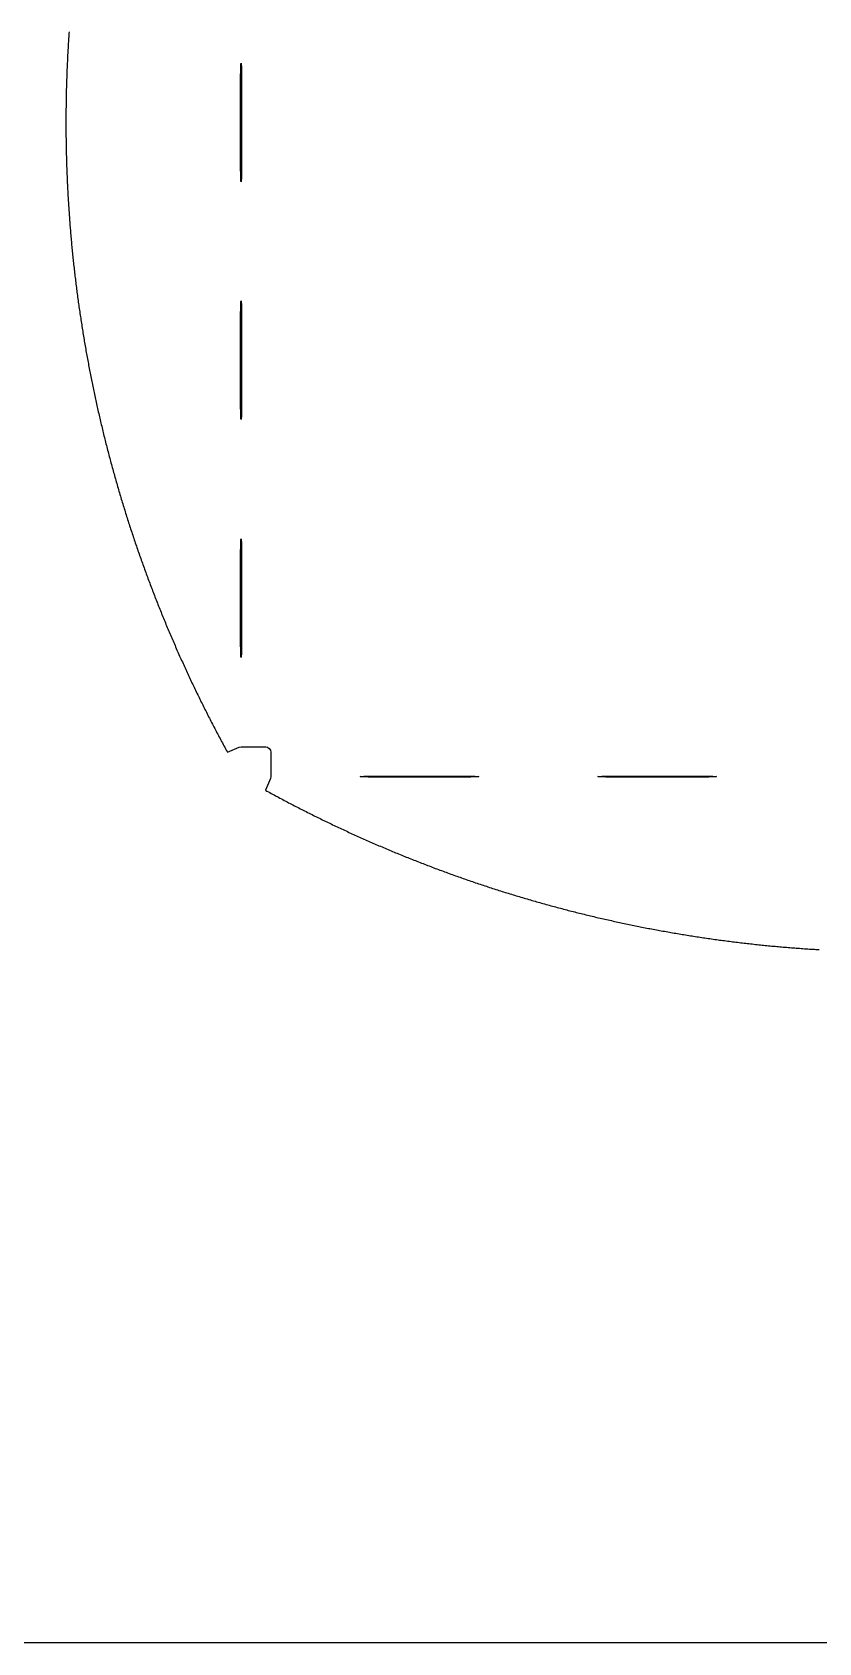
# Model space of a CAD drawing. Header units: metres. Extents: x -73 to 372, y -34 to 331.
# Drawn here: x -8.1 to 22.4, y -33.6 to 28.9 of the extents above; entities that cross this region are included whole.
import ezdxf

# ---------------------------------------------------------------- set-up
doc = ezdxf.new("R2010")
doc.units = ezdxf.units.M

msp = doc.modelspace()

# ---------------------------------------------------------------- linework, layer by layer
for points in [[(371.508, -33.638), (-73.108, -33.638), (-73.108, 330.978), (371.508, 330.978), (371.508, -33.638)], [(-6.684, 28.919), (-6.688, 28.855), (-6.688, 28.855), (-6.693, 28.791), (-6.693, 28.791), (-6.697, 28.728), (-6.697, 28.728), (-6.701, 28.664), (-6.701, 28.664), (-6.705, 28.601), (-6.705, 28.601), (-6.709, 28.537), (-6.709, 28.537), (-6.713, 28.473), (-6.713, 28.473), (-6.717, 28.41), (-6.717, 28.41), (-6.72, 28.346), (-6.72, 28.346), (-6.724, 28.282), (-6.724, 28.282), (-6.728, 28.219), (-6.728, 28.219), (-6.731, 28.155), (-6.731, 28.155), (-6.735, 28.091), (-6.735, 28.091), (-6.738, 28.028), (-6.738, 28.028), (-6.741, 27.964), (-6.741, 27.964), (-6.744, 27.9), (-6.744, 27.9), (-6.747, 27.837), (-6.747, 27.837), (-6.75, 27.773), (-6.75, 27.773), (-6.753, 27.709), (-6.753, 27.709), (-6.756, 27.646), (-6.756, 27.646), (-6.759, 27.582), (-6.759, 27.582), (-6.762, 27.518), (-6.762, 27.518), (-6.764, 27.455), (-6.764, 27.455), (-6.767, 27.391), (-6.767, 27.391), (-6.769, 27.327), (-6.769, 27.327), (-6.772, 27.264), (-6.772, 27.264), (-6.774, 27.2), (-6.774, 27.2), (-6.776, 27.136), (-6.776, 27.136), (-6.778, 27.072), (-6.778, 27.072), (-6.78, 27.009), (-6.78, 27.009), (-6.782, 26.945), (-6.782, 26.945), (-6.784, 26.881), (-6.784, 26.881), (-6.786, 26.818), (-6.786, 26.818), (-6.788, 26.754), (-6.788, 26.754), (-6.79, 26.69), (-6.79, 26.69), (-6.791, 26.626), (-6.791, 26.626), (-6.793, 26.563), (-6.793, 26.563), (-6.794, 26.499), (-6.794, 26.499), (-6.795, 26.435), (-6.795, 26.435), (-6.797, 26.371), (-6.797, 26.371), (-6.798, 26.308), (-6.798, 26.308), (-6.799, 26.244), (-6.799, 26.244), (-6.8, 26.18), (-6.8, 26.18), (-6.801, 26.116), (-6.801, 26.116), (-6.802, 26.053), (-6.802, 26.053), (-6.802, 25.989), (-6.802, 25.989), (-6.803, 25.925), (-6.803, 25.925), (-6.804, 25.862), (-6.804, 25.861), (-6.804, 25.798), (-6.804, 25.798), (-6.805, 25.734), (-6.805, 25.734), (-6.805, 25.67), (-6.805, 25.67), (-6.805, 25.607), (-6.805, 25.607), (-6.806, 25.543), (-6.806, 25.543), (-6.806, 25.479), (-6.806, 25.479), (-6.806, 25.415), (-6.806, 25.415), (-6.806, 25.352), (-6.806, 25.352), (-6.806, 25.288), (-6.806, 25.288), (-6.806, 25.224), (-6.806, 25.224), (-6.805, 25.16), (-6.805, 25.16), (-6.805, 25.097), (-6.805, 25.097), (-6.805, 25.033), (-6.805, 25.033), (-6.804, 24.969), (-6.804, 24.969), (-6.804, 24.905), (-6.804, 24.905), (-6.803, 24.842), (-6.803, 24.842), (-6.802, 24.778), (-6.802, 24.778), (-6.801, 24.714), (-6.801, 24.714), (-6.8, 24.65), (-6.8, 24.65), (-6.799, 24.587), (-6.799, 24.587), (-6.798, 24.523), (-6.798, 24.523), (-6.797, 24.459), (-6.797, 24.459), (-6.796, 24.395), (-6.796, 24.395), (-6.795, 24.332), (-6.795, 24.332), (-6.793, 24.268), (-6.793, 24.268), (-6.792, 24.204), (-6.792, 24.204), (-6.79, 24.14), (-6.79, 24.14), (-6.789, 24.077), (-6.789, 24.077), (-6.787, 24.013), (-6.787, 24.013), (-6.785, 23.949), (-6.785, 23.949), (-6.783, 23.886), (-6.783, 23.885), (-6.781, 23.822), (-6.781, 23.822), (-6.779, 23.758), (-6.779, 23.758), (-6.777, 23.694), (-6.777, 23.694), (-6.775, 23.631), (-6.775, 23.631), (-6.773, 23.567), (-6.773, 23.567), (-6.77, 23.503), (-6.77, 23.503), (-6.768, 23.44), (-6.768, 23.44), (-6.766, 23.376), (-6.766, 23.376), (-6.763, 23.312), (-6.763, 23.312), (-6.76, 23.248), (-6.76, 23.248), (-6.758, 23.185), (-6.758, 23.185), (-6.755, 23.121), (-6.755, 23.121), (-6.752, 23.057), (-6.752, 23.057), (-6.749, 22.994), (-6.749, 22.994), (-6.746, 22.93), (-6.746, 22.93), (-6.743, 22.866), (-6.743, 22.866), (-6.739, 22.803), (-6.739, 22.803), (-6.736, 22.739), (-6.736, 22.739), (-6.733, 22.675), (-6.733, 22.675), (-6.729, 22.612), (-6.729, 22.612), (-6.726, 22.548), (-6.726, 22.548), (-6.722, 22.484), (-6.722, 22.484), (-6.718, 22.421), (-6.718, 22.421), (-6.715, 22.357), (-6.715, 22.357), (-6.711, 22.293), (-6.711, 22.293), (-6.707, 22.23), (-6.707, 22.23), (-6.703, 22.166), (-6.703, 22.166), (-6.699, 22.103), (-6.699, 22.103), (-6.695, 22.039), (-6.695, 22.039), (-6.69, 21.975), (-6.69, 21.975), (-6.686, 21.912), (-6.686, 21.912), (-6.682, 21.848), (-6.682, 21.848), (-6.677, 21.785), (-6.677, 21.785), (-6.673, 21.721), (-6.673, 21.721), (-6.668, 21.657), (-6.668, 21.657), (-6.663, 21.594), (-6.663, 21.594), (-6.658, 21.53), (-6.658, 21.53), (-6.653, 21.467), (-6.653, 21.467), (-6.648, 21.403), (-6.648, 21.403), (-6.643, 21.34), (-6.643, 21.34), (-6.638, 21.276), (-6.638, 21.276), (-6.633, 21.213), (-6.633, 21.213), (-6.628, 21.149), (-6.628, 21.149), (-6.622, 21.086), (-6.622, 21.085), (-6.617, 21.022), (-6.617, 21.022), (-6.611, 20.958), (-6.611, 20.958), (-6.606, 20.895), (-6.606, 20.895), (-6.6, 20.831), (-6.6, 20.831), (-6.594, 20.768), (-6.594, 20.768), (-6.588, 20.705), (-6.588, 20.705), (-6.583, 20.641), (-6.583, 20.641), (-6.576, 20.578), (-6.576, 20.578), (-6.57, 20.514), (-6.57, 20.514), (-6.564, 20.451), (-6.564, 20.451), (-6.558, 20.387), (-6.558, 20.387), (-6.552, 20.324), (-6.552, 20.324), (-6.545, 20.26), (-6.545, 20.26), (-6.539, 20.197), (-6.539, 20.197), (-6.532, 20.134), (-6.532, 20.134), (-6.526, 20.07), (-6.526, 20.07), (-6.519, 20.007), (-6.519, 20.007), (-6.512, 19.943), (-6.512, 19.943), (-6.505, 19.88), (-6.505, 19.88), (-6.498, 19.817), (-6.498, 19.817), (-6.491, 19.753), (-6.491, 19.753), (-6.484, 19.69), (-6.484, 19.69), (-6.477, 19.627), (-6.477, 19.627), (-6.469, 19.563), (-6.469, 19.563), (-6.462, 19.5), (-6.462, 19.5), (-6.455, 19.437), (-6.455, 19.437), (-6.447, 19.373), (-6.447, 19.373), (-6.44, 19.31), (-6.44, 19.31), (-6.432, 19.247), (-6.432, 19.247), (-6.424, 19.183), (-6.424, 19.183), (-6.416, 19.12), (-6.416, 19.12), (-6.408, 19.057), (-6.408, 19.057), (-6.4, 18.994), (-6.4, 18.994), (-6.392, 18.93), (-6.392, 18.93), (-6.384, 18.867), (-6.384, 18.867), (-6.376, 18.804), (-6.376, 18.804), (-6.368, 18.741), (-6.368, 18.741), (-6.359, 18.678), (-6.359, 18.678), (-6.351, 18.614), (-6.351, 18.614), (-6.342, 18.551), (-6.342, 18.551), (-6.333, 18.488), (-6.333, 18.488), (-6.325, 18.425), (-6.325, 18.425), (-6.316, 18.362), (-6.316, 18.362), (-6.307, 18.299), (-6.307, 18.299), (-6.298, 18.236), (-6.298, 18.236), (-6.289, 18.172), (-6.289, 18.172), (-6.28, 18.109), (-6.28, 18.109), (-6.271, 18.046), (-6.271, 18.046), (-6.262, 17.983), (-6.262, 17.983), (-6.252, 17.92), (-6.252, 17.92), (-6.243, 17.857), (-6.243, 17.857), (-6.233, 17.794), (-6.233, 17.794), (-6.224, 17.731), (-6.224, 17.731), (-6.214, 17.668), (-6.214, 17.668), (-6.204, 17.605), (-6.204, 17.605), (-6.194, 17.542), (-6.194, 17.542), (-6.185, 17.479), (-6.185, 17.479), (-6.175, 17.416), (-6.175, 17.416), (-6.165, 17.353), (-6.165, 17.353), (-6.154, 17.29), (-6.154, 17.29), (-6.144, 17.227), (-6.144, 17.227), (-6.134, 17.164), (-6.134, 17.164), (-6.124, 17.101), (-6.124, 17.101), (-6.113, 17.039), (-6.113, 17.039), (-6.103, 16.976), (-6.103, 16.976), (-6.092, 16.913), (-6.092, 16.913), (-6.081, 16.85), (-6.081, 16.85), (-6.07, 16.787), (-6.07, 16.787), (-6.06, 16.724), (-6.06, 16.724), (-6.049, 16.662), (-6.049, 16.662), (-6.038, 16.599), (-6.038, 16.599), (-6.027, 16.536), (-6.027, 16.536), (-6.015, 16.473), (-6.015, 16.473), (-6.004, 16.41), (-6.004, 16.41), (-5.993, 16.348), (-5.993, 16.348), (-5.981, 16.285), (-5.981, 16.285), (-5.97, 16.222), (-5.97, 16.222), (-5.958, 16.16), (-5.958, 16.16), (-5.947, 16.097), (-5.947, 16.097), (-5.935, 16.034), (-5.935, 16.034), (-5.923, 15.972), (-5.923, 15.972), (-5.911, 15.909), (-5.911, 15.909), (-5.899, 15.846), (-5.899, 15.846), (-5.887, 15.784), (-5.887, 15.784), (-5.875, 15.721), (-5.875, 15.721), (-5.863, 15.659), (-5.863, 15.659), (-5.851, 15.596), (-5.851, 15.596), (-5.839, 15.533), (-5.839, 15.533), (-5.826, 15.471), (-5.826, 15.471), (-5.814, 15.408), (-5.814, 15.408), (-5.801, 15.346), (-5.801, 15.346), (-5.788, 15.283), (-5.788, 15.283), (-5.776, 15.221), (-5.776, 15.221), (-5.763, 15.159), (-5.763, 15.159), (-5.75, 15.096), (-5.75, 15.096), (-5.737, 15.034), (-5.737, 15.034), (-5.724, 14.971), (-5.724, 14.971), (-5.711, 14.909), (-5.711, 14.909), (-5.698, 14.847), (-5.698, 14.847), (-5.684, 14.784), (-5.684, 14.784), (-5.671, 14.722), (-5.671, 14.722), (-5.658, 14.66), (-5.658, 14.66), (-5.644, 14.597), (-5.644, 14.597), (-5.63, 14.535), (-5.63, 14.535), (-5.617, 14.473), (-5.617, 14.473), (-5.603, 14.41), (-5.603, 14.41), (-5.589, 14.348), (-5.589, 14.348), (-5.575, 14.286), (-5.575, 14.286), (-5.561, 14.224), (-5.561, 14.224), (-5.547, 14.162), (-5.547, 14.162), (-5.533, 14.099), (-5.533, 14.099), (-5.519, 14.037), (-5.519, 14.037), (-5.505, 13.975), (-5.505, 13.975), (-5.49, 13.913), (-5.49, 13.913), (-5.476, 13.851), (-5.476, 13.851), (-5.461, 13.789), (-5.461, 13.789), (-5.447, 13.727), (-5.447, 13.727), (-5.432, 13.665), (-5.432, 13.665), (-5.417, 13.603), (-5.417, 13.603), (-5.402, 13.541), (-5.402, 13.541), (-5.387, 13.479), (-5.387, 13.479), (-5.372, 13.417), (-5.372, 13.417), (-5.357, 13.355), (-5.357, 13.355), (-5.342, 13.293), (-5.342, 13.293), (-5.327, 13.231), (-5.327, 13.231), (-5.312, 13.169), (-5.312, 13.169), (-5.296, 13.107), (-5.296, 13.107), (-5.281, 13.046), (-5.281, 13.046), (-5.265, 12.984), (-5.265, 12.984), (-5.25, 12.922), (-5.25, 12.922), (-5.234, 12.86), (-5.234, 12.86), (-5.218, 12.798), (-5.218, 12.798), (-5.202, 12.737), (-5.202, 12.737), (-5.186, 12.675), (-5.186, 12.675), (-5.17, 12.613), (-5.17, 12.613), (-5.154, 12.551), (-5.154, 12.551), (-5.138, 12.49), (-5.138, 12.49), (-5.122, 12.428), (-5.122, 12.428), (-5.105, 12.367), (-5.105, 12.367), (-5.089, 12.305), (-5.089, 12.305), (-5.073, 12.243), (-5.073, 12.243), (-5.056, 12.182), (-5.056, 12.182), (-5.039, 12.12), (-5.039, 12.12), (-5.023, 12.059), (-5.023, 12.059), (-5.006, 11.997), (-5.006, 11.997), (-4.989, 11.936), (-4.989, 11.936), (-4.972, 11.874), (-4.972, 11.874), (-4.955, 11.813), (-4.955, 11.813), (-4.938, 11.751), (-4.938, 11.751), (-4.921, 11.69), (-4.921, 11.69), (-4.904, 11.629), (-4.904, 11.629), (-4.886, 11.567), (-4.886, 11.567), (-4.869, 11.506), (-4.869, 11.506), (-4.851, 11.445), (-4.851, 11.445), (-4.834, 11.383), (-4.834, 11.383), (-4.816, 11.322), (-4.816, 11.322), (-4.799, 11.261), (-4.799, 11.261), (-4.781, 11.2), (-4.781, 11.2), (-4.763, 11.138), (-4.763, 11.138), (-4.745, 11.077), (-4.745, 11.077), (-4.727, 11.016), (-4.727, 11.016), (-4.709, 10.955), (-4.709, 10.955), (-4.691, 10.894), (-4.691, 10.894), (-4.672, 10.833), (-4.672, 10.833), (-4.654, 10.772), (-4.654, 10.772), (-4.636, 10.711), (-4.636, 10.711), (-4.617, 10.65), (-4.617, 10.65), (-4.599, 10.589), (-4.599, 10.589), (-4.58, 10.528), (-4.58, 10.528), (-4.561, 10.467), (-4.561, 10.467), (-4.543, 10.406), (-4.543, 10.406), (-4.524, 10.345), (-4.524, 10.345), (-4.505, 10.284), (-4.505, 10.284), (-4.486, 10.223), (-4.486, 10.223), (-4.467, 10.162), (-4.467, 10.162), (-4.448, 10.102), (-4.448, 10.102), (-4.428, 10.041), (-4.428, 10.041), (-4.409, 9.98), (-4.409, 9.98), (-4.39, 9.919), (-4.39, 9.919), (-4.37, 9.859), (-4.37, 9.859), (-4.351, 9.798), (-4.351, 9.798), (-4.331, 9.737), (-4.331, 9.737), (-4.311, 9.677), (-4.311, 9.677), (-4.292, 9.616), (-4.292, 9.616), (-4.272, 9.555), (-4.272, 9.555), (-4.252, 9.495), (-4.252, 9.495), (-4.232, 9.434), (-4.232, 9.434), (-4.212, 9.374), (-4.212, 9.374), (-4.192, 9.313), (-4.192, 9.313), (-4.171, 9.253), (-4.171, 9.253), (-4.151, 9.193), (-4.151, 9.193), (-4.131, 9.132), (-4.131, 9.132), (-4.11, 9.072), (-4.11, 9.072), (-4.09, 9.011), (-4.09, 9.011), (-4.069, 8.951), (-4.069, 8.951), (-4.048, 8.891), (-4.048, 8.891), (-4.028, 8.83), (-4.028, 8.83), (-4.007, 8.77), (-4.007, 8.77), (-3.986, 8.71), (-3.986, 8.71), (-3.965, 8.65), (-3.965, 8.65), (-3.944, 8.59), (-3.944, 8.59), (-3.923, 8.529), (-3.923, 8.529), (-3.902, 8.469), (-3.902, 8.469), (-3.88, 8.409), (-3.88, 8.409), (-3.859, 8.349), (-3.859, 8.349), (-3.837, 8.289), (-3.837, 8.289), (-3.816, 8.229), (-3.816, 8.229), (-3.794, 8.169), (-3.794, 8.169), (-3.773, 8.109), (-3.773, 8.109), (-3.751, 8.049), (-3.751, 8.049), (-3.729, 7.989), (-3.729, 7.989), (-3.707, 7.93), (-3.707, 7.93), (-3.685, 7.87), (-3.685, 7.87), (-3.663, 7.81), (-3.663, 7.81), (-3.641, 7.75), (-3.641, 7.75), (-3.619, 7.69), (-3.619, 7.69), (-3.597, 7.631), (-3.597, 7.631), (-3.574, 7.571), (-3.574, 7.571), (-3.552, 7.511), (-3.552, 7.511), (-3.53, 7.452), (-3.53, 7.452), (-3.507, 7.392), (-3.507, 7.392), (-3.484, 7.332), (-3.484, 7.332), (-3.462, 7.273), (-3.462, 7.273), (-3.439, 7.213), (-3.439, 7.213), (-3.416, 7.154), (-3.416, 7.154), (-3.393, 7.094), (-3.393, 7.094), (-3.37, 7.035), (-3.37, 7.035), (-3.347, 6.975), (-3.347, 6.975), (-3.324, 6.916), (-3.324, 6.916), (-3.301, 6.857), (-3.301, 6.857), (-3.277, 6.797), (-3.277, 6.797), (-3.254, 6.738), (-3.254, 6.738), (-3.23, 6.679), (-3.23, 6.679), (-3.207, 6.619), (-3.207, 6.619), (-3.183, 6.56), (-3.183, 6.56), (-3.16, 6.501), (-3.16, 6.501), (-3.136, 6.442), (-3.136, 6.442), (-3.112, 6.383), (-3.112, 6.383), (-3.088, 6.324), (-3.088, 6.324), (-3.064, 6.265), (-3.064, 6.265), (-3.04, 6.206), (-3.04, 6.205), (-3.016, 6.146), (-3.016, 6.146), (-2.992, 6.088), (-2.992, 6.088), (-2.967, 6.029), (-2.967, 6.029), (-2.943, 5.97), (-2.943, 5.97), (-2.919, 5.911), (-2.919, 5.911), (-2.894, 5.852), (-2.894, 5.852), (-2.87, 5.793), (-2.87, 5.793), (-2.845, 5.734), (-2.845, 5.734), (-2.82, 5.676), (-2.82, 5.676), (-2.795, 5.617), (-2.795, 5.617), (-2.771, 5.558), (-2.771, 5.558), (-2.746, 5.499), (-2.746, 5.499), (-2.721, 5.441), (-2.721, 5.441), (-2.696, 5.382), (-2.696, 5.382), (-2.67, 5.324), (-2.67, 5.324), (-2.645, 5.265), (-2.645, 5.265), (-2.62, 5.207), (-2.62, 5.207), (-2.595, 5.148), (-2.595, 5.148), (-2.569, 5.09), (-2.569, 5.09), (-2.544, 5.031), (-2.544, 5.031), (-2.518, 4.973), (-2.518, 4.973), (-2.492, 4.914), (-2.492, 4.914), (-2.467, 4.856), (-2.467, 4.856), (-2.441, 4.798), (-2.441, 4.798), (-2.415, 4.74), (-2.415, 4.74), (-2.389, 4.681), (-2.389, 4.681), (-2.363, 4.623), (-2.363, 4.623), (-2.337, 4.565), (-2.337, 4.565), (-2.311, 4.507), (-2.311, 4.507), (-2.284, 4.449), (-2.284, 4.449), (-2.258, 4.391), (-2.258, 4.391), (-2.232, 4.333), (-2.232, 4.333), (-2.205, 4.275), (-2.205, 4.275), (-2.179, 4.217), (-2.179, 4.217), (-2.152, 4.159), (-2.152, 4.159), (-2.125, 4.101), (-2.125, 4.101), (-2.098, 4.043), (-2.098, 4.043), (-2.072, 3.985), (-2.072, 3.985), (-2.045, 3.927), (-2.045, 3.927), (-2.018, 3.87), (-2.018, 3.87), (-1.991, 3.812), (-1.991, 3.812), (-1.964, 3.754), (-1.964, 3.754), (-1.936, 3.697), (-1.936, 3.697), (-1.909, 3.639), (-1.909, 3.639), (-1.882, 3.581), (-1.882, 3.581), (-1.854, 3.524), (-1.854, 3.524), (-1.827, 3.466), (-1.827, 3.466), (-1.799, 3.409), (-1.799, 3.409), (-1.772, 3.351), (-1.772, 3.351), (-1.744, 3.294), (-1.744, 3.294), (-1.716, 3.237), (-1.716, 3.237), (-1.688, 3.179), (-1.688, 3.179), (-1.66, 3.122), (-1.66, 3.122), (-1.632, 3.065), (-1.632, 3.065), (-1.604, 3.007), (-1.604, 3.007), (-1.576, 2.95), (-1.576, 2.95), (-1.548, 2.893), (-1.548, 2.893), (-1.52, 2.836), (-1.52, 2.836), (-1.491, 2.779), (-1.491, 2.779), (-1.463, 2.722), (-1.463, 2.722), (-1.434, 2.665), (-1.434, 2.665), (-1.406, 2.608), (-1.406, 2.608), (-1.377, 2.551), (-1.377, 2.551), (-1.349, 2.494), (-1.349, 2.494), (-1.32, 2.437), (-1.32, 2.437), (-1.291, 2.38), (-1.291, 2.38), (-1.262, 2.323), (-1.262, 2.323), (-1.233, 2.267), (-1.233, 2.267), (-1.204, 2.21), (-1.204, 2.21), (-1.175, 2.153), (-1.175, 2.153), (-1.146, 2.096), (-1.146, 2.096), (-1.116, 2.04), (-1.116, 2.04), (-1.087, 1.983), (-1.087, 1.983), (-1.057, 1.927), (-1.057, 1.927), (-1.028, 1.87), (-1.028, 1.87), (-0.998, 1.814), (-0.998, 1.814), (-0.969, 1.757), (-0.969, 1.757), (-0.939, 1.701), (-0.939, 1.701), (-0.909, 1.645), (-0.909, 1.644), (-0.879, 1.588), (-0.879, 1.588), (-0.85, 1.532), (-0.85, 1.532), (-0.82, 1.476), (-0.82, 1.476), (-0.79, 1.419), (-0.79, 1.419), (-0.759, 1.363), (-0.759, 1.363), (-0.729, 1.307), (-0.729, 1.307), (-0.699, 1.251), (-0.699, 1.251), (-0.669, 1.195), (-0.669, 1.195), (-0.638, 1.139), (-0.638, 1.139), (-0.608, 1.083), (-0.608, 1.083), (-0.577, 1.027), (-0.577, 1.027), (-0.547, 0.971), (-0.547, 0.971), (-0.534, 0.948), (-0.077, 1.137), (0, 1.153), (0.953, 1.153), (1.029, 1.137), (1.094, 1.094), (1.137, 1.029), (1.153, 0.953), (1.153, 0), (1.137, -0.077), (0.948, -0.534), (1, -0.562), (1, -0.562), (1.056, -0.593), (1.056, -0.593), (1.112, -0.624), (1.112, -0.624), (1.168, -0.654), (1.168, -0.654), (1.224, -0.684), (1.224, -0.684), (1.28, -0.715), (1.28, -0.715), (1.336, -0.745), (1.336, -0.745), (1.392, -0.775), (1.393, -0.775), (1.449, -0.805), (1.449, -0.805), (1.505, -0.835), (1.505, -0.835), (1.561, -0.865), (1.561, -0.865), (1.618, -0.895), (1.618, -0.895), (1.674, -0.925), (1.674, -0.925), (1.73, -0.955), (1.73, -0.955), (1.787, -0.984), (1.787, -0.984), (1.843, -1.014), (1.843, -1.014), (1.9, -1.043), (1.9, -1.043), (1.956, -1.073), (1.956, -1.073), (2.013, -1.102), (2.013, -1.102), (2.069, -1.132), (2.069, -1.132), (2.126, -1.161), (2.126, -1.161), (2.183, -1.19), (2.183, -1.19), (2.239, -1.219), (2.239, -1.219), (2.296, -1.248), (2.296, -1.248), (2.353, -1.277), (2.353, -1.277), (2.41, -1.306), (2.41, -1.306), (2.467, -1.335), (2.467, -1.335), (2.524, -1.363), (2.524, -1.363), (2.58, -1.392), (2.581, -1.392), (2.637, -1.421), (2.637, -1.421), (2.694, -1.449), (2.694, -1.449), (2.752, -1.478), (2.752, -1.478), (2.809, -1.506), (2.809, -1.506), (2.866, -1.534), (2.866, -1.534), (2.923, -1.563), (2.923, -1.563), (2.98, -1.591), (2.98, -1.591), (3.037, -1.619), (3.037, -1.619), (3.095, -1.647), (3.095, -1.647), (3.152, -1.675), (3.152, -1.675), (3.209, -1.703), (3.209, -1.703), (3.267, -1.731), (3.267, -1.731), (3.324, -1.758), (3.324, -1.758), (3.381, -1.786), (3.381, -1.786), (3.439, -1.814), (3.439, -1.814), (3.496, -1.841), (3.496, -1.841), (3.554, -1.869), (3.554, -1.869), (3.611, -1.896), (3.611, -1.896), (3.669, -1.923), (3.669, -1.923), (3.727, -1.951), (3.727, -1.951), (3.784, -1.978), (3.784, -1.978), (3.842, -2.005), (3.842, -2.005), (3.9, -2.032), (3.9, -2.032), (3.958, -2.059), (3.958, -2.059), (4.015, -2.086), (4.015, -2.086), (4.073, -2.112), (4.073, -2.112), (4.131, -2.139), (4.131, -2.139), (4.189, -2.166), (4.189, -2.166), (4.247, -2.192), (4.247, -2.192), (4.305, -2.219), (4.305, -2.219), (4.363, -2.245), (4.363, -2.245), (4.421, -2.272), (4.421, -2.272), (4.479, -2.298), (4.479, -2.298), (4.537, -2.324), (4.537, -2.324), (4.595, -2.35), (4.595, -2.35), (4.653, -2.376), (4.654, -2.376), (4.712, -2.402), (4.712, -2.402), (4.77, -2.428), (4.77, -2.428), (4.828, -2.454), (4.828, -2.454), (4.887, -2.48), (4.887, -2.48), (4.945, -2.506), (4.945, -2.506), (5.003, -2.531), (5.003, -2.531), (5.062, -2.557), (5.062, -2.557), (5.12, -2.582), (5.12, -2.582), (5.179, -2.608), (5.179, -2.608), (5.237, -2.633), (5.237, -2.633), (5.296, -2.658), (5.296, -2.658), (5.354, -2.684), (5.354, -2.684), (5.413, -2.709), (5.413, -2.709), (5.471, -2.734), (5.471, -2.734), (5.53, -2.759), (5.53, -2.759), (5.589, -2.784), (5.589, -2.784), (5.647, -2.808), (5.647, -2.808), (5.706, -2.833), (5.706, -2.833), (5.765, -2.858), (5.765, -2.858), (5.824, -2.882), (5.824, -2.882), (5.883, -2.907), (5.883, -2.907), (5.941, -2.931), (5.941, -2.931), (6, -2.956), (6, -2.956), (6.059, -2.98), (6.059, -2.98), (6.118, -3.004), (6.118, -3.004), (6.177, -3.029), (6.177, -3.029), (6.236, -3.053), (6.236, -3.053), (6.295, -3.077), (6.295, -3.077), (6.354, -3.101), (6.354, -3.101), (6.414, -3.124), (6.414, -3.124), (6.473, -3.148), (6.473, -3.148), (6.532, -3.172), (6.532, -3.172), (6.591, -3.196), (6.591, -3.196), (6.65, -3.219), (6.65, -3.219), (6.71, -3.243), (6.71, -3.243), (6.769, -3.266), (6.769, -3.266), (6.828, -3.289), (6.828, -3.289), (6.887, -3.313), (6.888, -3.313), (6.947, -3.336), (6.947, -3.336), (7.006, -3.359), (7.006, -3.359), (7.066, -3.382), (7.066, -3.382), (7.125, -3.405), (7.125, -3.405), (7.185, -3.428), (7.185, -3.428), (7.244, -3.451), (7.244, -3.451), (7.304, -3.473), (7.304, -3.473), (7.363, -3.496), (7.363, -3.496), (7.423, -3.519), (7.423, -3.519), (7.483, -3.541), (7.483, -3.541), (7.542, -3.564), (7.542, -3.564), (7.602, -3.586), (7.602, -3.586), (7.662, -3.608), (7.662, -3.608), (7.721, -3.631), (7.721, -3.631), (7.781, -3.653), (7.781, -3.653), (7.841, -3.675), (7.841, -3.675), (7.901, -3.697), (7.901, -3.697), (7.961, -3.719), (7.961, -3.719), (8.021, -3.741), (8.021, -3.741), (8.081, -3.762), (8.081, -3.762), (8.14, -3.784), (8.14, -3.784), (8.2, -3.806), (8.2, -3.806), (8.26, -3.827), (8.26, -3.827), (8.32, -3.849), (8.32, -3.849), (8.38, -3.87), (8.381, -3.87), (8.441, -3.891), (8.441, -3.891), (8.501, -3.913), (8.501, -3.913), (8.561, -3.934), (8.561, -3.934), (8.621, -3.955), (8.621, -3.955), (8.681, -3.976), (8.681, -3.976), (8.741, -3.997), (8.741, -3.997), (8.802, -4.018), (8.802, -4.018), (8.862, -4.039), (8.862, -4.039), (8.922, -4.059), (8.922, -4.059), (8.982, -4.08), (8.982, -4.08), (9.043, -4.1), (9.043, -4.1), (9.103, -4.121), (9.103, -4.121), (9.164, -4.141), (9.164, -4.141), (9.224, -4.162), (9.224, -4.162), (9.284, -4.182), (9.284, -4.182), (9.345, -4.202), (9.345, -4.202), (9.405, -4.222), (9.405, -4.222), (9.466, -4.242), (9.466, -4.242), (9.526, -4.262), (9.526, -4.262), (9.587, -4.282), (9.587, -4.282), (9.648, -4.302), (9.648, -4.302), (9.708, -4.322), (9.708, -4.322), (9.769, -4.341), (9.769, -4.341), (9.83, -4.361), (9.83, -4.361), (9.89, -4.38), (9.89, -4.38), (9.951, -4.4), (9.951, -4.4), (10.012, -4.419), (10.012, -4.419), (10.072, -4.438), (10.072, -4.438), (10.133, -4.458), (10.133, -4.458), (10.194, -4.477), (10.194, -4.477), (10.255, -4.496), (10.255, -4.496), (10.316, -4.515), (10.316, -4.515), (10.377, -4.534), (10.377, -4.534), (10.438, -4.552), (10.438, -4.552), (10.499, -4.571), (10.499, -4.571), (10.559, -4.59), (10.559, -4.59), (10.62, -4.608), (10.62, -4.608), (10.681, -4.627), (10.681, -4.627), (10.742, -4.645), (10.743, -4.645), (10.804, -4.664), (10.804, -4.664), (10.865, -4.682), (10.865, -4.682), (10.926, -4.7), (10.926, -4.7), (10.987, -4.718), (10.987, -4.718), (11.048, -4.736), (11.048, -4.736), (11.109, -4.754), (11.109, -4.754), (11.17, -4.772), (11.17, -4.772), (11.232, -4.79), (11.232, -4.79), (11.293, -4.808), (11.293, -4.808), (11.354, -4.825), (11.354, -4.825), (11.415, -4.843), (11.415, -4.843), (11.477, -4.861), (11.477, -4.861), (11.538, -4.878), (11.538, -4.878), (11.599, -4.895), (11.599, -4.895), (11.661, -4.913), (11.661, -4.913), (11.722, -4.93), (11.722, -4.93), (11.783, -4.947), (11.783, -4.947), (11.845, -4.964), (11.845, -4.964), (11.906, -4.981), (11.906, -4.981), (11.968, -4.998), (11.968, -4.998), (12.029, -5.015), (12.029, -5.015), (12.091, -5.031), (12.091, -5.031), (12.152, -5.048), (12.152, -5.048), (12.214, -5.065), (12.214, -5.065), (12.275, -5.081), (12.275, -5.081), (12.337, -5.098), (12.337, -5.098), (12.399, -5.114), (12.399, -5.114), (12.46, -5.13), (12.46, -5.13), (12.522, -5.146), (12.522, -5.146), (12.584, -5.163), (12.584, -5.163), (12.645, -5.179), (12.645, -5.179), (12.707, -5.195), (12.707, -5.195), (12.769, -5.21), (12.769, -5.21), (12.83, -5.226), (12.831, -5.226), (12.892, -5.242), (12.892, -5.242), (12.954, -5.258), (12.954, -5.258), (13.016, -5.273), (13.016, -5.273), (13.078, -5.289), (13.078, -5.289), (13.14, -5.304), (13.14, -5.304), (13.201, -5.32), (13.201, -5.32), (13.263, -5.335), (13.263, -5.335), (13.325, -5.35), (13.325, -5.35), (13.387, -5.365), (13.387, -5.365), (13.449, -5.38), (13.449, -5.38), (13.511, -5.395), (13.511, -5.395), (13.573, -5.41), (13.573, -5.41), (13.635, -5.425), (13.635, -5.425), (13.697, -5.44), (13.697, -5.44), (13.759, -5.454), (13.759, -5.454), (13.821, -5.469), (13.821, -5.469), (13.883, -5.483), (13.883, -5.483), (13.945, -5.498), (13.945, -5.498), (14.008, -5.512), (14.008, -5.512), (14.07, -5.526), (14.07, -5.526), (14.132, -5.54), (14.132, -5.54), (14.194, -5.555), (14.194, -5.555), (14.256, -5.569), (14.256, -5.569), (14.318, -5.582), (14.318, -5.582), (14.381, -5.596), (14.381, -5.596), (14.443, -5.61), (14.443, -5.61), (14.505, -5.624), (14.505, -5.624), (14.567, -5.637), (14.567, -5.637), (14.63, -5.651), (14.63, -5.651), (14.692, -5.665), (14.692, -5.665), (14.754, -5.678), (14.754, -5.678), (14.817, -5.691), (14.817, -5.691), (14.879, -5.704), (14.879, -5.704), (14.941, -5.718), (14.941, -5.718), (15.004, -5.731), (15.004, -5.731), (15.066, -5.744), (15.066, -5.744), (15.129, -5.757), (15.129, -5.757), (15.191, -5.77), (15.191, -5.77), (15.254, -5.782), (15.254, -5.782), (15.316, -5.795), (15.316, -5.795), (15.378, -5.808), (15.378, -5.808), (15.441, -5.82), (15.441, -5.82), (15.503, -5.833), (15.504, -5.833), (15.566, -5.845), (15.566, -5.845), (15.629, -5.857), (15.629, -5.857), (15.691, -5.87), (15.691, -5.87), (15.754, -5.882), (15.754, -5.882), (15.816, -5.894), (15.816, -5.894), (15.879, -5.906), (15.879, -5.906), (15.942, -5.918), (15.942, -5.918), (16.004, -5.929), (16.004, -5.929), (16.067, -5.941), (16.067, -5.941), (16.13, -5.953), (16.13, -5.953), (16.192, -5.964), (16.192, -5.964), (16.255, -5.976), (16.255, -5.976), (16.318, -5.987), (16.318, -5.987), (16.38, -5.999), (16.38, -5.999), (16.443, -6.01), (16.443, -6.01), (16.506, -6.021), (16.506, -6.021), (16.569, -6.032), (16.569, -6.032), (16.631, -6.043), (16.631, -6.043), (16.694, -6.054), (16.694, -6.054), (16.757, -6.065), (16.757, -6.065), (16.82, -6.076), (16.82, -6.076), (16.883, -6.087), (16.883, -6.087), (16.946, -6.097), (16.946, -6.097), (17.008, -6.108), (17.008, -6.108), (17.071, -6.119), (17.071, -6.119), (17.134, -6.129), (17.134, -6.129), (17.197, -6.139), (17.197, -6.139), (17.26, -6.15), (17.26, -6.15), (17.323, -6.16), (17.323, -6.16), (17.386, -6.17), (17.386, -6.17), (17.449, -6.18), (17.449, -6.18), (17.512, -6.19), (17.512, -6.19), (17.575, -6.2), (17.575, -6.2), (17.638, -6.209), (17.638, -6.209), (17.701, -6.219), (17.701, -6.219), (17.764, -6.229), (17.764, -6.229), (17.827, -6.238), (17.827, -6.238), (17.89, -6.248), (17.89, -6.248), (17.953, -6.257), (17.953, -6.257), (18.016, -6.266), (18.016, -6.266), (18.079, -6.276), (18.079, -6.276), (18.142, -6.285), (18.142, -6.285), (18.205, -6.294), (18.205, -6.294), (18.268, -6.303), (18.268, -6.303), (18.332, -6.312), (18.332, -6.312), (18.395, -6.321), (18.395, -6.321), (18.458, -6.329), (18.458, -6.329), (18.521, -6.338), (18.521, -6.338), (18.584, -6.347), (18.584, -6.347), (18.647, -6.355), (18.647, -6.355), (18.711, -6.364), (18.711, -6.364), (18.774, -6.372), (18.774, -6.372), (18.837, -6.38), (18.837, -6.38), (18.9, -6.388), (18.9, -6.388), (18.963, -6.396), (18.963, -6.396), (19.027, -6.405), (19.027, -6.405), (19.09, -6.412), (19.09, -6.412), (19.153, -6.42), (19.153, -6.42), (19.216, -6.428), (19.216, -6.428), (19.28, -6.436), (19.28, -6.436), (19.343, -6.444), (19.343, -6.444), (19.406, -6.451), (19.406, -6.451), (19.47, -6.459), (19.47, -6.459), (19.533, -6.466), (19.533, -6.466), (19.596, -6.473), (19.596, -6.473), (19.66, -6.481), (19.66, -6.481), (19.723, -6.488), (19.723, -6.488), (19.786, -6.495), (19.786, -6.495), (19.85, -6.502), (19.85, -6.502), (19.913, -6.509), (19.913, -6.509), (19.976, -6.516), (19.976, -6.516), (20.04, -6.522), (20.04, -6.522), (20.103, -6.529), (20.103, -6.529), (20.167, -6.536), (20.167, -6.536), (20.23, -6.542), (20.23, -6.542), (20.293, -6.549), (20.293, -6.549), (20.357, -6.555), (20.357, -6.555), (20.42, -6.561), (20.42, -6.561), (20.484, -6.567), (20.484, -6.567), (20.547, -6.574), (20.547, -6.574), (20.611, -6.58), (20.611, -6.58), (20.674, -6.586), (20.674, -6.586), (20.738, -6.592), (20.738, -6.592), (20.801, -6.597), (20.801, -6.597), (20.865, -6.603), (20.865, -6.603), (20.928, -6.609), (20.928, -6.609), (20.992, -6.614), (20.992, -6.614), (21.055, -6.62), (21.055, -6.62), (21.119, -6.625), (21.119, -6.625), (21.182, -6.631), (21.182, -6.631), (21.246, -6.636), (21.246, -6.636), (21.309, -6.641), (21.309, -6.641), (21.373, -6.646), (21.373, -6.646), (21.436, -6.651), (21.436, -6.651), (21.5, -6.656), (21.5, -6.656), (21.563, -6.661), (21.563, -6.661), (21.627, -6.666), (21.627, -6.666), (21.691, -6.67), (21.691, -6.67), (21.754, -6.675), (21.754, -6.675), (21.818, -6.679), (21.818, -6.679), (21.881, -6.684), (21.881, -6.684), (21.945, -6.688), (21.945, -6.688), (22.009, -6.693), (22.009, -6.693), (22.072, -6.697), (22.072, -6.697), (22.136, -6.701), (22.136, -6.701), (22.199, -6.705), (22.199, -6.705), (22.263, -6.709), (22.263, -6.709), (22.327, -6.713), (22.327, -6.713), (22.39, -6.717), (22.39, -6.717), (22.454, -6.72)], [(-0.013, 27.56), (-0.013, 27.56), (-0.007, 27.67), (-0.007, 27.67), (-0.001, 27.704), (-0.001, 27.704), (-0.001, 27.705), (0, 27.705), (0, 27.705), (0.001, 27.705), (0.001, 27.704), (0.001, 27.704), (0.007, 27.67), (0.007, 27.67), (0.013, 27.56), (0.013, 27.56), (0.018, 27.396), (0.018, 27.395), (0.019, 27.201), (0.019, 27.201), (0.019, 23.599), (0.019, 23.599), (0.018, 23.405), (0.018, 23.405), (0.013, 23.24), (0.013, 23.24), (0.007, 23.13), (0.007, 23.13), (0.001, 23.096), (0.001, 23.096), (0.001, 23.095), (0, 23.095), (0, 23.095), (-0.001, 23.095), (-0.001, 23.096), (-0.001, 23.096), (-0.007, 23.13), (-0.007, 23.13), (-0.013, 23.24), (-0.013, 23.24), (-0.018, 23.404), (-0.018, 23.405), (-0.019, 23.599), (-0.019, 23.599), (-0.019, 27.201), (-0.019, 27.201), (-0.018, 27.395), (-0.018, 27.395), (-0.013, 27.56)], [(-0.013, 18.324), (-0.013, 18.324), (-0.007, 18.434), (-0.007, 18.434), (-0.001, 18.468), (-0.001, 18.468), (-0.001, 18.468), (0, 18.468), (0, 18.468), (0.001, 18.468), (0.001, 18.468), (0.001, 18.468), (0.007, 18.434), (0.007, 18.434), (0.013, 18.324), (0.013, 18.324), (0.018, 18.159), (0.018, 18.159), (0.019, 17.965), (0.019, 17.965), (0.019, 14.363), (0.019, 14.363), (0.018, 14.168), (0.018, 14.168), (0.013, 14.003), (0.013, 14.003), (0.007, 13.893), (0.007, 13.893), (0.001, 13.86), (0.001, 13.859), (0.001, 13.859), (0, 13.859), (0, 13.859), (-0.001, 13.859), (-0.001, 13.859), (-0.001, 13.86), (-0.007, 13.893), (-0.007, 13.893), (-0.013, 14.003), (-0.013, 14.003), (-0.018, 14.168), (-0.018, 14.168), (-0.019, 14.363), (-0.019, 14.363), (-0.019, 17.965), (-0.019, 17.965), (-0.018, 18.159), (-0.018, 18.159), (-0.013, 18.324)], [(-0.013, 9.088), (-0.013, 9.088), (-0.007, 9.198), (-0.007, 9.198), (-0.001, 9.231), (-0.001, 9.232), (-0.001, 9.232), (0, 9.232), (0, 9.232), (0.001, 9.232), (0.001, 9.232), (0.001, 9.231), (0.007, 9.198), (0.007, 9.198), (0.013, 9.088), (0.013, 9.088), (0.018, 8.923), (0.018, 8.923), (0.019, 8.728), (0.019, 8.728), (0.019, 5.126), (0.019, 5.126), (0.018, 4.932), (0.018, 4.932), (0.013, 4.767), (0.013, 4.767), (0.007, 4.657), (0.007, 4.657), (0.001, 4.623), (0.001, 4.623), (0.001, 4.623), (0, 4.623), (0, 4.623), (-0.001, 4.623), (-0.001, 4.623), (-0.001, 4.623), (-0.007, 4.657), (-0.007, 4.657), (-0.013, 4.767), (-0.013, 4.767), (-0.018, 4.932), (-0.018, 4.932), (-0.019, 5.126), (-0.019, 5.126), (-0.019, 8.728), (-0.019, 8.728), (-0.018, 8.923), (-0.018, 8.923), (-0.013, 9.088)], [(4.623, -0.001), (4.623, -0.001), (4.623, -0.001), (4.623, 0), (4.623, 0), (4.623, 0.001), (4.623, 0.001), (4.623, 0.001), (4.657, 0.007), (4.657, 0.007), (4.767, 0.013), (4.767, 0.013), (4.932, 0.018), (4.932, 0.018), (5.126, 0.019), (5.126, 0.019), (8.728, 0.019), (8.728, 0.019), (8.923, 0.018), (8.923, 0.018), (9.088, 0.013), (9.088, 0.013), (9.198, 0.007), (9.198, 0.007), (9.231, 0.001), (9.232, 0.001), (9.232, 0.001), (9.232, 0), (9.232, 0), (9.232, -0.001), (9.232, -0.001), (9.231, -0.001), (9.198, -0.007), (9.198, -0.007), (9.088, -0.013), (9.088, -0.013), (8.923, -0.018), (8.923, -0.018), (8.728, -0.019), (8.728, -0.019), (5.126, -0.019), (5.126, -0.019), (4.932, -0.018), (4.932, -0.018), (4.767, -0.013), (4.767, -0.013), (4.657, -0.007), (4.657, -0.007), (4.623, -0.001)], [(13.86, -0.001), (13.859, -0.001), (13.859, -0.001), (13.859, 0), (13.859, 0), (13.859, 0.001), (13.859, 0.001), (13.86, 0.001), (13.893, 0.007), (13.893, 0.007), (14.003, 0.013), (14.003, 0.013), (14.168, 0.018), (14.168, 0.018), (14.363, 0.019), (14.363, 0.019), (17.965, 0.019), (17.965, 0.019), (18.159, 0.018), (18.159, 0.018), (18.324, 0.013), (18.324, 0.013), (18.434, 0.007), (18.434, 0.007), (18.468, 0.001), (18.468, 0.001), (18.468, 0.001), (18.468, 0), (18.468, 0), (18.468, -0.001), (18.468, -0.001), (18.468, -0.001), (18.434, -0.007), (18.434, -0.007), (18.324, -0.013), (18.324, -0.013), (18.159, -0.018), (18.159, -0.018), (17.965, -0.019), (17.965, -0.019), (14.363, -0.019), (14.363, -0.019), (14.168, -0.018), (14.168, -0.018), (14.003, -0.013), (14.003, -0.013), (13.893, -0.007), (13.893, -0.007), (13.86, -0.001)]]:
    msp.add_lwpolyline(points)

doc.saveas('drawing.dxf')
